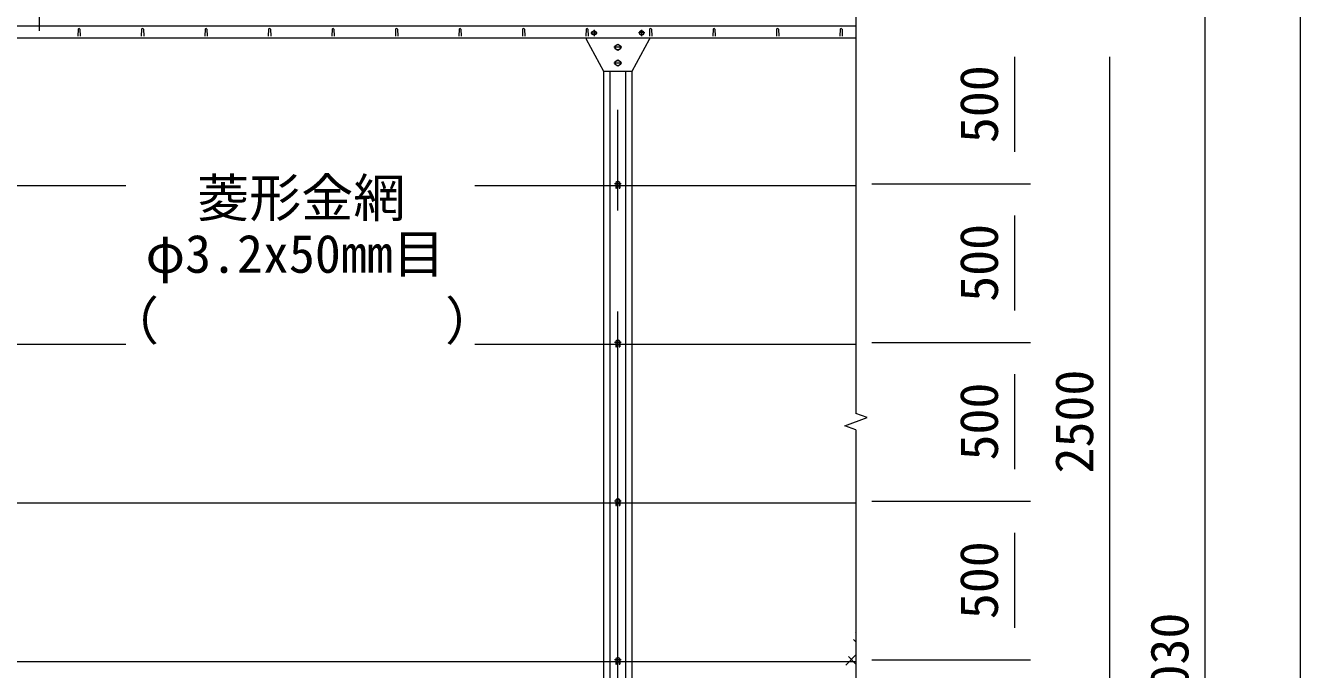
# Model space of a CAD drawing. Units: millimetres, scale not verified. Extents: x -10500 to 10500, y -7425 to 7425.
# Drawn here: x -6789 to -2773, y 151 to 2181 of the extents above; entities that cross this region are included whole.
import ezdxf
from ezdxf.enums import TextEntityAlignment as Align

# ---------------------------------------------------------------- set-up
doc = ezdxf.new("R2010")
doc.units = ezdxf.units.MM
doc.header["$LTSCALE"] = 50
doc.linetypes.add('USER1', pattern=[50.8, 31.75, -6.35, 6.35, -6.35])
for name, color, linetype, lineweight in [('0-0_D-STR3', 3, 'Continuous', 13), ('0-1_D-STR1', 1, 'Continuous', 18), ('0-2_D-BMK', 2, 'USER1', 13), ('0-4_D-STR-TXT', 7, 'Continuous', 9), ('0-5_D-STR2', 7, 'Continuous', 9), ('0-6_D-STR-DIM', 7, 'Continuous', 9)]:
    doc.layers.add(name, color=color, linetype=linetype, lineweight=lineweight)
doc.styles.add('ＭＳ ゴシック', font='')
doc.styles.get('ＭＳ ゴシック').set_extended_font_data('MS Gothic')

msp = doc.modelspace()

# ---------------------------------------------------------------- linework, layer by layer
at = {"layer": '0-0_D-STR3'}
for p, q in [((-5022.99, 2142.07), (-5022.99, 2137.07)), ((-5022.99, 2137.07), (-4967.99, 2037.07)), ((-5004.49, 2160.82), (-4997.99, 2164.58)), ((-5004.49, 2153.32), (-5004.49, 2160.82)), ((-4997.99, 2149.56), (-5004.49, 2153.32)), ((-4997.99, 2164.58), (-4991.49, 2160.82)), ((-4991.49, 2153.32), (-4997.99, 2149.56)), ((-4991.49, 2160.82), (-4991.49, 2153.32)), ((-4847.99, 2164.58), (-4854.49, 2160.82)), ((-4854.49, 2160.82), (-4854.49, 2153.32)), ((-4854.49, 2153.32), (-4847.99, 2149.56)), ((-4841.49, 2160.82), (-4847.99, 2164.58)), ((-4847.99, 2149.56), (-4841.49, 2153.32)), ((-4841.49, 2153.32), (-4841.49, 2160.82)), ((-4822.99, 2142.07), (-4822.99, 2137.07)), ((-4922.99, 2102.25), (-4931.49, 2107.16)), ((-4914.49, 2107.16), (-4922.99, 2102.25)), ((-4922.99, 2052.25), (-4931.49, 2057.16)), ((-4914.49, 2057.16), (-4922.99, 2052.25)), ((-4922.99, 1689.58), (-4929.49, 1685.82)), ((-4916.49, 1685.82), (-4922.99, 1689.58)), ((-6472.99, 1675.32), (-8902.99, 1675.32)), ((-4172.99, 1675.32), (-5372.99, 1675.32)), ((-4929.49, 1685.82), (-4929.49, 1678.32)), ((-4929.49, 1678.32), (-4922.99, 1674.56)), ((-4929.24, 1678.17), (-4929.24, 1668.07)), ((-4929.24, 1668.07), (-4927.24, 1668.07)), ((-4927.24, 1677.02), (-4927.24, 1668.07)), ((-4922.99, 1674.56), (-4916.49, 1678.32)), ((-4918.74, 1677.02), (-4918.74, 1668.07)), ((-4918.74, 1668.07), (-4916.74, 1668.07)), ((-4916.74, 1678.17), (-4916.74, 1668.07)), ((-4916.49, 1678.32), (-4916.49, 1685.82)), ((-6472.99, 1175.32), (-8902.99, 1175.32)), ((-4172.99, 1175.32), (-5372.99, 1175.32)), ((-4922.99, 1189.58), (-4929.49, 1185.82)), ((-4929.49, 1185.82), (-4929.49, 1178.32)), ((-4929.49, 1178.32), (-4922.99, 1174.56)), ((-4929.24, 1178.17), (-4929.24, 1168.07)), ((-4929.24, 1168.07), (-4927.24, 1168.07)), ((-4927.24, 1177.02), (-4927.24, 1168.07)), ((-4916.49, 1185.82), (-4922.99, 1189.58)), ((-4922.99, 1174.56), (-4916.49, 1178.32)), ((-4918.74, 1177.02), (-4918.74, 1168.07)), ((-4918.74, 1168.07), (-4916.74, 1168.07)), ((-4916.74, 1178.17), (-4916.74, 1168.07)), ((-4916.49, 1178.32), (-4916.49, 1185.82)), ((-4922.99, 689.58), (-4929.49, 685.82)), ((-4929.49, 685.82), (-4929.49, 678.32)), ((-4916.49, 685.82), (-4922.99, 689.58)), ((-4916.49, 678.32), (-4916.49, 685.82)), ((-4172.99, 675.32), (-8902.99, 675.32)), ((-4929.49, 678.32), (-4922.99, 674.56)), ((-4929.24, 678.17), (-4929.24, 668.07)), ((-4929.24, 668.07), (-4927.24, 668.07)), ((-4927.24, 677.02), (-4927.24, 668.07)), ((-4922.99, 674.56), (-4916.49, 678.32)), ((-4918.74, 677.02), (-4918.74, 668.07)), ((-4918.74, 668.07), (-4916.74, 668.07)), ((-4916.74, 678.17), (-4916.74, 668.07)), ((-4172.99, 175.32), (-8902.99, 175.32)), ((-4922.99, 189.58), (-4929.49, 185.82)), ((-4929.49, 185.82), (-4929.49, 178.32)), ((-4929.49, 178.32), (-4922.99, 174.56)), ((-4929.24, 178.17), (-4929.24, 168.07)), ((-4929.24, 168.07), (-4927.24, 168.07)), ((-4927.24, 177.02), (-4927.24, 168.07)), ((-4916.49, 185.82), (-4922.99, 189.58)), ((-4922.99, 174.56), (-4916.49, 178.32)), ((-4918.74, 177.02), (-4918.74, 168.07)), ((-4918.74, 168.07), (-4916.74, 168.07)), ((-4916.74, 178.17), (-4916.74, 168.07)), ((-4916.49, 178.32), (-4916.49, 185.82))]:
    msp.add_line(p, q, dxfattribs=at)
for points in [[(-4967.99, 2037.07), (-4877.99, 2037.07), (-4822.99, 2137.07)], [(-4931.49, 2107.16), (-4931.49, 2116.98), (-4922.99, 2121.88)], [(-4922.99, 2121.88), (-4914.49, 2116.98), (-4914.49, 2107.16)], [(-4931.49, 2057.16), (-4931.49, 2066.98), (-4922.99, 2071.88)], [(-4922.99, 2071.88), (-4914.49, 2066.98), (-4914.49, 2057.16)]]:
    msp.add_lwpolyline(points, dxfattribs=at)
for centre, radius in [((-4997.99, 2157.07), 6.25), ((-4847.99, 2157.07), 6.25), ((-4922.99, 2112.07), 8.25), ((-4922.99, 2062.07), 8.25), ((-4922.99, 1682.07), 6.25), ((-4922.99, 1182.07), 6.25), ((-4922.99, 682.07), 6.25), ((-4922.99, 182.07), 6.25)]:
    msp.add_circle(centre, radius, dxfattribs=at)
at = {"layer": '0-1_D-STR1'}
for p, q in [((-8967.99, 2179.07), (-4172.99, 2179.07)), ((-6622.99, 2168.94), (-6623.74, 2147.44)), ((-6616.99, 2168.94), (-6616.24, 2147.44)), ((-6422.99, 2168.94), (-6423.74, 2147.44)), ((-6416.99, 2168.94), (-6416.24, 2147.44)), ((-6222.99, 2168.94), (-6223.74, 2147.44)), ((-6216.99, 2168.94), (-6216.24, 2147.44)), ((-6022.99, 2168.94), (-6023.74, 2147.44)), ((-6016.99, 2168.94), (-6016.24, 2147.44)), ((-5822.99, 2168.94), (-5823.74, 2147.44)), ((-5816.99, 2168.94), (-5816.24, 2147.44)), ((-5622.99, 2168.94), (-5623.74, 2147.44)), ((-5616.99, 2168.94), (-5616.24, 2147.44)), ((-5422.99, 2168.94), (-5423.74, 2147.44)), ((-5416.99, 2168.94), (-5416.24, 2147.44)), ((-5222.99, 2168.94), (-5223.74, 2147.44)), ((-5216.99, 2168.94), (-5216.24, 2147.44)), ((-5022.99, 2168.94), (-5023.74, 2147.44)), ((-5016.99, 2168.94), (-5016.24, 2147.44)), ((-4822.99, 2168.94), (-4823.74, 2147.44)), ((-4816.99, 2168.94), (-4816.24, 2147.44)), ((-4622.99, 2168.94), (-4623.74, 2147.44)), ((-4616.99, 2168.94), (-4616.24, 2147.44)), ((-4422.99, 2168.94), (-4423.74, 2147.44)), ((-4416.99, 2168.94), (-4416.24, 2147.44)), ((-4222.99, 2168.94), (-4223.74, 2147.44)), ((-4216.99, 2168.94), (-4216.24, 2147.44)), ((-8911.79, 2142.07), (-4172.99, 2142.07)), ((-4967.99, 2037.07), (-4967.99, -292.93)), ((-4947.99, 2037.07), (-4947.99, -292.93)), ((-4897.99, -292.93), (-4897.99, 2037.07)), ((-4877.99, -292.93), (-4877.99, 2037.07))]:
    msp.add_line(p, q, dxfattribs=at)
for centre in [(-6619.99, 2167.69), (-6419.99, 2167.69), (-6219.99, 2167.69), (-6019.99, 2167.69), (-5819.99, 2167.69), (-5619.99, 2167.69), (-5419.99, 2167.69), (-5219.99, 2167.69), (-5019.99, 2167.69), (-4819.99, 2167.69), (-4619.99, 2167.69), (-4419.99, 2167.69), (-4219.99, 2167.69)]:
    msp.add_arc(centre, 3.25, 22.61986, 157.38014, dxfattribs=at)
at = {"layer": '0-2_D-BMK'}
for p, q in [((-4922.99, -2847.93), (-4922.99, 3322.24)), ((-5007.99, 2157.07), (-4987.99, 2157.07)), ((-4997.99, 2167.07), (-4997.99, 2147.07)), ((-4837.99, 2157.07), (-4857.99, 2157.07)), ((-4847.99, 2167.07), (-4847.99, 2147.07)), ((-4910.24, 2112.07), (-4935.74, 2112.07)), ((-4910.24, 2062.07), (-4935.74, 2062.07)), ((-4912.99, 1682.07), (-4932.99, 1682.07)), ((-4912.99, 1182.07), (-4932.99, 1182.07)), ((-4912.99, 682.07), (-4932.99, 682.07)), ((-4912.99, 182.07), (-4932.99, 182.07))]:
    msp.add_line(p, q, dxfattribs=at)
at = {"layer": '0-4_D-STR-TXT'}
msp.add_line((-6745.39, 2825.45), (-6745.39, 2163.5), dxfattribs=at)
at = {"layer": '0-5_D-STR2'}
for p, q in [((-4172.99, 238.65), (-4180.46, 246.12)), ((-4174.29, 266.37), (-4172.99, 267.67)), ((-4205.23, 164.72), (-4172.99, 196.96)), ((-4172.99, 167.93), (-4196.96, 191.91))]:
    msp.add_line(p, q, dxfattribs=at)
at = {"layer": '0-6_D-STR-DIM'}
for p, q in [((-3072.99, -2747.93), (-3072.99, 3082.07)), ((-2772.99, -3747.93), (-2772.99, 3082.07)), ((-4172.99, 2656.42), (-4172.99, 957.72)), ((-3672.99, 1782.07), (-3672.99, 2082.07)), ((-3372.99, -217.93), (-3372.99, 2082.07)), ((-4122.99, 1682.07), (-3622.99, 1682.07)), ((-4122.99, 1682.07), (-3622.99, 1682.07)), ((-3672.99, 1282.07), (-3672.99, 1582.07)), ((-4122.99, 1182.07), (-3622.99, 1182.07)), ((-4122.99, 1182.07), (-3622.99, 1182.07)), ((-3672.99, 782.07), (-3672.99, 1082.07)), ((-4208.23, 919.24), (-4137.75, 944.9)), ((-4137.75, 944.9), (-4172.99, 957.72)), ((-4172.99, 906.42), (-4208.23, 919.24)), ((-4172.99, 906.42), (-4172.99, -1542.28)), ((-4122.99, 682.07), (-3622.99, 682.07)), ((-4122.99, 682.07), (-3622.99, 682.07)), ((-3672.99, 282.07), (-3672.99, 582.07)), ((-4122.99, 182.07), (-3622.99, 182.07)), ((-4122.99, 182.07), (-3622.99, 182.07))]:
    msp.add_line(p, q, dxfattribs=at)

# ---------------------------------------------------------------- texts
at = {"layer": '0-4_D-STR-TXT', "style": 'ＭＳ ゴシック'}
for s, p in [('菱形金網', (-6247.86, 1541.32)), ('φ3.2x50mm目', (-6410.29, 1365.23)), ('（\u3000\u3000   \u3000\u3000）', (-6532.12, 1154.05))]:
    msp.add_text(s, height=120.2, dxfattribs=at).set_placement(p, align=Align.BOTTOM_LEFT)
at = {"layer": '0-6_D-STR-DIM', "style": 'ＭＳ ゴシック'}
for s, p in [('500', (-3689.86, 1809.88)), ('500', (-3689.86, 1309.88)), ('2500', (-3389.86, 768.94)), ('500', (-3689.86, 809.88)), ('500', (-3689.86, 309.88)), ('6030', (-3089.86, 3.32))]:
    msp.add_text(s, height=120.2, rotation=90, dxfattribs=at).set_placement(p, align=Align.BOTTOM_LEFT)

doc.saveas('drawing.dxf')
